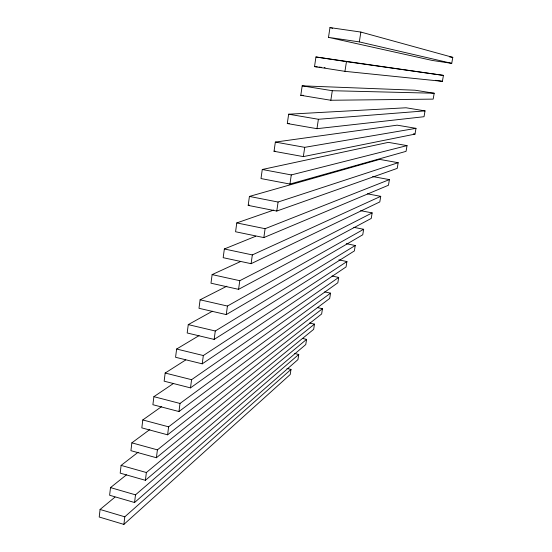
<?xml version="1.0" encoding="UTF-8"?>
<svg xmlns="http://www.w3.org/2000/svg" width="552" height="552" viewBox="0 0 552 552"><rect width="100%" height="100%" fill="white"/><g stroke="black" fill="none" stroke-linecap="round" stroke-linejoin="round"><path stroke-width="0.83" d="M114.954 497.152L100.078 509.468L99.208 517.017L123.883 524.4L290.214 374.518L290.994 369.433L286.978 368.46M126.477 474.817L110.51 487.602L109.613 495.241L134.557 502.52L297.956 359.607L298.749 354.481L294.706 353.522M138.103 452.274L121.109 465.398L120.184 473.133L145.397 480.302L305.773 344.551L306.574 339.383L302.503 338.438M149.84 429.518L131.866 442.842L130.921 450.68L156.409 457.739L313.667 329.344L314.481 324.127L309.562 323.01M123.883 524.4L124.8 516.81L290.994 369.433M161.688 406.541L142.795 419.941L141.823 427.876L167.594 434.817L321.643 313.978L322.471 308.72L317.51 307.616M134.557 502.52L135.502 494.84L298.749 354.481M173.652 383.35L153.891 396.674L152.89 404.713L178.952 411.537L329.696 298.459L330.544 293.16L324.714 291.884M145.397 480.302L146.37 472.526L306.574 339.383M185.727 359.938L165.172 373.035L164.144 381.177L190.495 387.877L337.838 282.783L338.693 277.435L331.987 276M156.409 457.739L157.403 449.859L314.481 324.127M199.037 335.63L176.626 349.023L175.57 357.275L202.225 363.837L346.056 266.94L346.932 261.551L338.866 259.868M167.594 434.817L168.615 426.834L322.471 308.72M212.403 311.224L188.267 324.617L187.183 332.98L214.142 339.411L354.363 250.939L355.246 245.502L346.311 243.68M178.952 411.537L180.007 403.45L330.544 293.16M226.865 286.191L200.1 299.812L198.982 308.292L226.258 314.585L362.754 234.772L363.658 229.287L353.832 227.334M190.495 387.877L191.578 379.686L338.693 277.435M240.299 261.655L212.127 274.606L210.981 283.197L238.574 289.345L371.234 218.433L372.151 212.899L360.608 210.664M202.225 363.837L203.336 355.536L346.932 261.551M255.714 236.242L224.353 248.98L223.174 257.687L251.098 263.683L379.804 201.922L380.735 196.339L367.439 193.835M214.142 339.411L215.287 330.993L355.246 245.502M273.73 210.07L236.78 222.925L235.573 231.757L263.828 237.588L388.463 185.244L389.408 179.614L372.662 176.536M226.258 314.585L227.438 306.049L363.658 229.287M248.179 205.385L249.421 196.429L379.617 159.39L398.178 162.702L397.219 168.381L276.773 211.057L248.179 205.385L249.256 205.047M238.574 289.345L239.782 280.692L372.151 212.899M262.276 169.492L260.993 178.565L289.945 184.064L406.058 151.345L407.038 145.611L388.332 142.368L262.276 169.492L291.29 174.922L407.038 145.611M251.098 263.683L252.34 254.914L380.735 196.339M274.033 151.289L275.351 142.085L397.143 125.166L415.994 128.34L415 134.122L303.338 156.616L274.033 151.289L275.055 151.124M263.828 237.588L265.105 228.7L389.408 179.614M287.295 123.544L288.648 114.202L406.044 107.778L425.04 110.883L424.033 116.713L316.965 128.685L287.295 123.544L289.262 123.379M276.773 211.057L278.084 202.039L398.178 162.702M300.792 95.317L302.185 85.843L415.049 90.211L434.189 93.233L433.168 99.118L330.834 100.264L300.792 95.317L303.621 95.337M289.945 184.064L291.29 174.922M314.523 66.592L315.951 56.973L443.442 75.396L442.4 81.337L344.952 71.339L314.523 66.592L317.248 66.889M303.338 156.616L304.725 147.336L415.994 128.34M328.495 37.363L329.965 27.6L360.863 32.064L452.792 57.36L451.736 63.356L432.313 60.451L328.495 37.363L359.317 41.897L451.736 63.356M316.965 128.685L318.394 119.273L425.04 110.883M330.834 100.264L332.297 90.714L434.189 93.233M344.952 71.339L346.456 61.645L443.442 75.396M359.317 41.897L360.863 32.064M319.035 67.082L321.678 67.365M324.265 67.648L325.114 67.744M449.411 56.863L452.792 57.36M315.951 56.973L346.456 61.645M435.7 80.295L442.4 81.337M302.185 85.843L332.297 90.714M413.365 133.846L415 134.122M288.648 114.202L318.394 119.273M275.351 142.085L304.725 147.336M249.421 196.429L278.084 202.039M236.78 222.925L265.105 228.7M224.353 248.98L252.34 254.914M212.127 274.606L239.782 280.692M200.1 299.812L227.438 306.049M188.267 324.617L215.287 330.993M176.626 349.023L203.336 355.536M165.172 373.035L191.578 379.686M153.891 396.674L180.007 403.45M329.965 27.6L330.841 27.828M331.711 28.055L332.573 28.276M142.795 419.941L168.615 426.834M131.866 442.842L157.403 449.859M121.109 465.398L146.37 472.526M110.51 487.602L135.502 494.84M100.078 509.468L124.8 516.81"/></g></svg>
